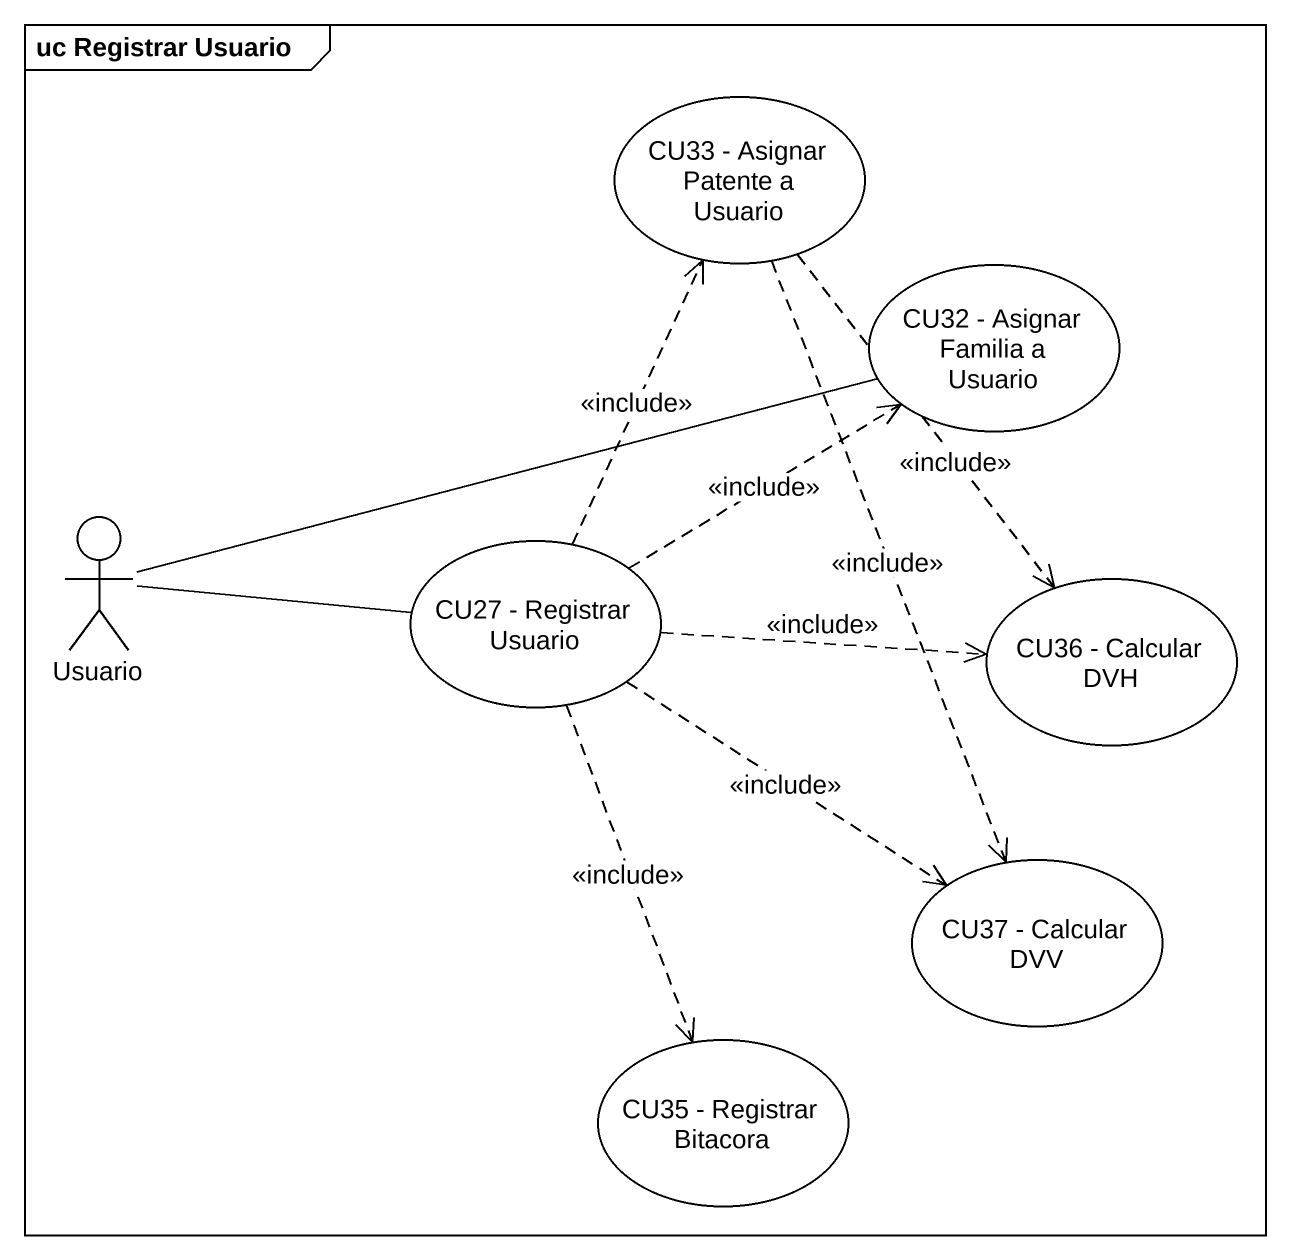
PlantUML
@startuml
mainframe uc Registrar Usuario
usecase "CU33 - Asignar Patente a Usuario" as CU33_Asignar_Patente_a
usecase "CU32 - Asignar Familia a Usuario" as CU32_Asignar_Familia_a
actor Usuario
usecase "CU27 - Registrar Usuario" as CU27_Registrar_Usuario
usecase "CU36 - Calcular DVH" as CU36_Calcular_DVH
usecase "CU37 - Calcular DVV" as CU37_Calcular_DVV
usecase "CU35 - Registrar Bitacora" as CU35_Registrar_Bitacora
CU33_Asignar_Patente_a ..> CU36_Calcular_DVH : <<include>>
CU33_Asignar_Patente_a ..> CU37_Calcular_DVV : <<include>>
Usuario -right- CU32_Asignar_Familia_a
Usuario -right- CU27_Registrar_Usuario
CU27_Registrar_Usuario .up.> CU33_Asignar_Patente_a : <<include>>
CU27_Registrar_Usuario .up.> CU32_Asignar_Familia_a : <<include>>
CU27_Registrar_Usuario .right.> CU36_Calcular_DVH : <<include>>
CU27_Registrar_Usuario ..> CU37_Calcular_DVV : <<include>>
CU27_Registrar_Usuario ..> CU35_Registrar_Bitacora : <<include>>
@enduml
